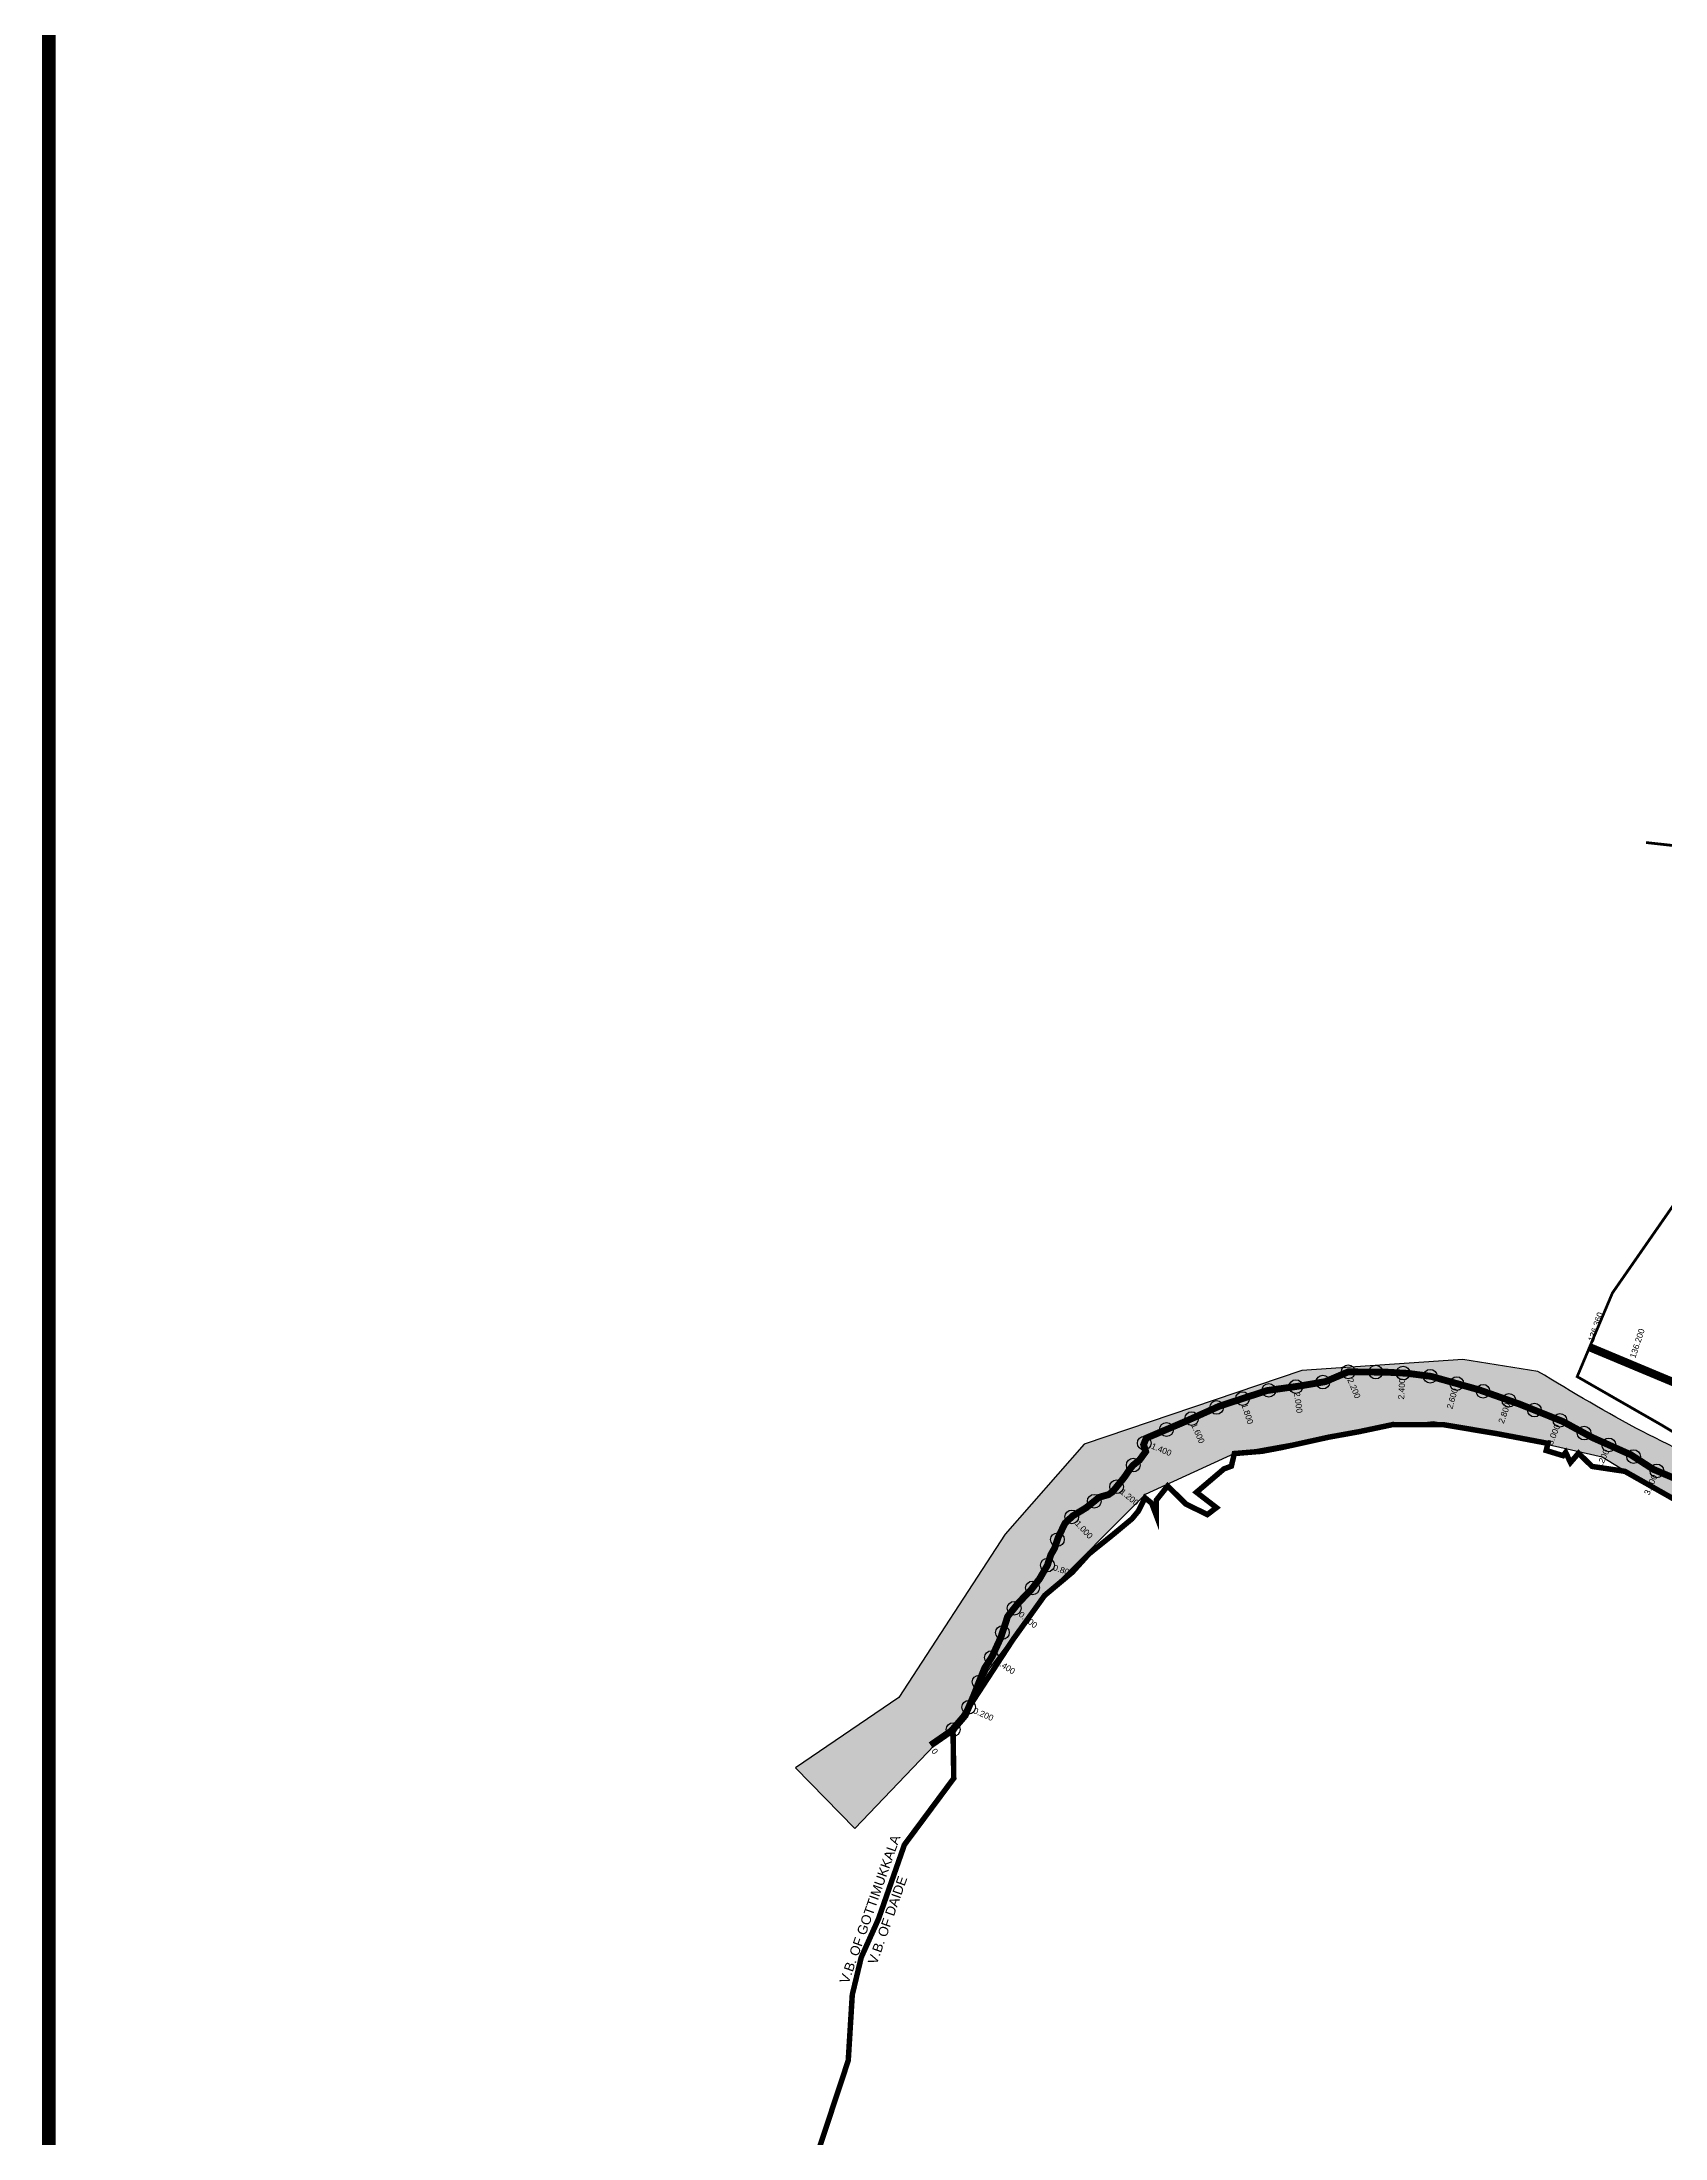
# Model space of a CAD drawing. Header units: millimetres. Extents: x 345922 to 402103, y 1833175 to 1858598.
# Drawn here: x 345922 to 351844, y 1840838 to 1848486 of the extents above; entities that cross this region are included whole.
import ezdxf
from ezdxf.enums import TextEntityAlignment as Align

# ---------------------------------------------------------------- set-up
doc = ezdxf.new("R2010")
doc.units = ezdxf.units.MM
doc.header["$PDMODE"] = 32
doc.header["$PDSIZE"] = 50
doc.linetypes.add('JIS_02_1.0', pattern=[2, 1, -1])
for name, color, linetype in [('BND', 160, 'Continuous'), ('FRL', 3, 'Continuous'), ('points', 161, 'Continuous'), ('ROADS', 10, 'Continuous'), ('STREAM111', 4, 'Continuous'), ('TEXT', 7, 'Continuous')]:
    doc.layers.add(name, color=color, linetype=linetype)
doc.styles.add('FONT1', font='Arial')
doc.styles.get("Standard").update_dxf_attribs({"font": 'arial.ttf'})

msp = doc.modelspace()

# ---------------------------------------------------------------- hatches: boundary and pattern name
at = {"layer": 'STREAM111'}
h = msp.add_hatch(dxfattribs=at)
h.set_pattern_fill('DASH,_O', color=4, scale=20, angle=45)
h.set_pattern_definition([(45, (0, 0), (7e-15, 89.8025612), [63.5, -63.5])])
edge = h.paths.add_edge_path()
edge.add_line((360312.4, 1845904.9), (360480.1, 1845907.5))
edge.add_line((360480.1, 1845907.5), (360557.2, 1845894.3))
edge.add_line((360557.2, 1845894.3), (360821, 1845809.2))
edge.add_line((360821, 1845809.2), (361124.9, 1845679.8))
edge.add_line((361124.9, 1845679.8), (361436.3, 1845577.4))
edge.add_line((361436.3, 1845577.4), (361695, 1845540.3))
edge.add_line((361695, 1845540.3), (361829.6, 1845532.7))
edge.add_line((361829.6, 1845532.7), (362216, 1845547.5))
edge.add_line((362216, 1845547.5), (362300.6, 1845547))
edge.add_line((362300.6, 1845547), (362320.4, 1845505.3))
edge.add_line((362320.4, 1845505.3), (362339.3, 1845504.7))
edge.add_line((362339.3, 1845504.7), (362352.2, 1845518.6))
edge.add_line((362352.2, 1845518.6), (362450.3, 1845520.1))
edge.add_line((362450.3, 1845520.1), (362712.6, 1845397.4))
edge.add_line((362712.6, 1845397.4), (363038.7, 1845362.4))
edge.add_line((363038.7, 1845362.4), (363526.7, 1845388.4))
edge.add_line((363526.7, 1845388.4), (364040.3, 1845531.1))
edge.add_line((364040.3, 1845531.1), (364255.8, 1845521))
edge.add_line((364255.8, 1845521), (364342.1, 1845671))
edge.add_line((364342.1, 1845671), (365004.6, 1846711.3))
edge.add_line((365004.6, 1846711.3), (365605.4, 1847420.4))
edge.add_line((365605.4, 1847420.4), (365918.3, 1847841.6))
edge.add_line((365918.3, 1847841.6), (365878.7, 1848090.8))
edge.add_line((365878.7, 1848090.8), (365924, 1848305))
edge.add_line((365924, 1848305), (366156.5, 1848619.5))
edge.add_line((366156.5, 1848619.5), (366280.2, 1848725.3))
edge.add_line((366280.2, 1848725.3), (366437.8, 1848794.5))
edge.add_line((366437.8, 1848794.5), (366629.9, 1848860.6))
edge.add_line((366629.9, 1848860.6), (366661.1, 1848902.5))
edge.add_line((366661.1, 1848902.5), (366851.1, 1849031))
edge.add_line((366851.1, 1849031), (367076, 1849132))
edge.add_line((367076, 1849132), (367572, 1849263.5))
edge.add_line((367572, 1849263.5), (367784.8, 1849294.3))
edge.add_line((367784.8, 1849294.3), (368319.3, 1849535.4))
edge.add_line((368319.3, 1849535.4), (368559.9, 1849652.3))
edge.add_line((368559.9, 1849652.3), (368808.4, 1849776.7))
edge.add_line((368808.4, 1849776.7), (369389.2, 1850008.7))
edge.add_line((369389.2, 1850008.7), (369588.7, 1850036.9))
edge.add_line((369588.7, 1850036.9), (369888.9, 1850054.2))
edge.add_line((369888.9, 1850054.2), (370056.2, 1850015.8))
edge.add_line((370056.2, 1850015.8), (370500.8, 1849986.4))
edge.add_line((370500.8, 1849986.4), (370760.6, 1849858.5))
edge.add_line((370760.6, 1849858.5), (370998.4, 1849726.3))
edge.add_line((370998.4, 1849726.3), (371143.5, 1849582))
edge.add_line((371143.5, 1849582), (371265.2, 1849377))
edge.add_line((371265.2, 1849377), (371303, 1849010.8))
edge.add_line((371303, 1849010.8), (371440.3, 1848548.1))
edge.add_line((371440.3, 1848548.1), (371518.2, 1848014))
edge.add_line((371518.2, 1848014), (371609.4, 1847658))
edge.add_line((371609.4, 1847658), (371832.6, 1847472.2))
edge.add_line((371832.6, 1847472.2), (372158.3, 1847071.2))
edge.add_line((372158.3, 1847071.2), (372338.4, 1846857.5))
edge.add_line((372338.4, 1846857.5), (372543.7, 1846547.9))
edge.add_line((372543.7, 1846547.9), (372690.6, 1846393.3))
edge.add_line((372690.6, 1846393.3), (373054, 1846066.4))
edge.add_line((373054, 1846066.4), (373259, 1845909.1))
edge.add_line((373259, 1845909.1), (373481, 1845784.8))
edge.add_line((373481, 1845784.8), (373756.3, 1845640.9))
edge.add_line((373756.3, 1845640.9), (373996.6, 1845568.4))
edge.add_line((373996.6, 1845568.4), (374200, 1845585.5))
edge.add_line((374200, 1845585.5), (374487.4, 1845634.4))
edge.add_line((374487.4, 1845634.4), (374726.7, 1845715.3))
edge.add_line((374726.7, 1845715.3), (375064.6, 1845862.9))
edge.add_line((375064.6, 1845862.9), (375537.5, 1845990.1))
edge.add_line((375537.5, 1845990.1), (375905.4, 1846141.8))
edge.add_line((375905.4, 1846141.8), (375577, 1846618.8))
edge.add_line((375577, 1846618.8), (375526.7, 1846545.7))
edge.add_line((375526.7, 1846545.7), (375428.1, 1846321.7))
edge.add_line((375428.1, 1846321.7), (375393.9, 1846260.6))
edge.add_line((375393.9, 1846260.6), (375319.8, 1846223.6))
edge.add_line((375319.8, 1846223.6), (375200.2, 1846158.1))
edge.add_line((375200.2, 1846158.1), (374896.2, 1846028.1))
edge.add_line((374896.2, 1846028.1), (374775.1, 1845992.5))
edge.add_line((374775.1, 1845992.5), (374659.8, 1845954.1))
edge.add_line((374659.8, 1845954.1), (374468.6, 1845908.4))
edge.add_line((374468.6, 1845908.4), (374304.7, 1845888.5))
edge.add_line((374304.7, 1845888.5), (374162.3, 1845877.1))
edge.add_line((374162.3, 1845877.1), (373881.3, 1845912.8))
edge.add_line((373881.3, 1845912.8), (373777.3, 1845949.8))
edge.add_line((373777.3, 1845949.8), (373681.8, 1846023.8))
edge.add_line((373681.8, 1846023.8), (373544.8, 1846193.8))
edge.add_line((373544.8, 1846193.8), (373472.2, 1846297.7))
edge.add_line((373472.2, 1846297.7), (373393.8, 1846394.5))
edge.add_line((373393.8, 1846394.5), (373284.1, 1846492.6))
edge.add_line((373284.1, 1846492.6), (373009.7, 1846804.4))
edge.add_line((373009.7, 1846804.4), (372901.1, 1846958.2))
edge.add_line((372901.1, 1846958.2), (372766.8, 1847192.8))
edge.add_line((372766.8, 1847192.8), (372656.1, 1847372.7))
edge.add_line((372656.1, 1847372.7), (372613, 1847438))
edge.add_line((372613, 1847438), (372539.3, 1847503.3))
edge.add_line((372539.3, 1847503.3), (372387.6, 1847604.7))
edge.add_line((372387.6, 1847604.7), (372217.7, 1847744.1))
edge.add_line((372217.7, 1847744.1), (372034, 1847883.4))
edge.add_line((372034, 1847883.4), (371929.6, 1847980.7))
edge.add_line((371929.6, 1847980.7), (371828.7, 1848173.2))
edge.add_line((371828.7, 1848173.2), (371715.3, 1848396.9))
edge.add_line((371715.3, 1848396.9), (371643.8, 1848678.5))
edge.add_line((371643.8, 1848678.5), (371591.1, 1848840))
edge.add_line((371591.1, 1848840), (371456.5, 1849263.5))
edge.add_line((371456.5, 1849263.5), (371414.2, 1849498.9))
edge.add_line((371414.2, 1849498.9), (371312, 1849769.7))
edge.add_line((371312, 1849769.7), (371239, 1849918.9))
edge.add_line((371239, 1849918.9), (371024.5, 1850114.1))
edge.add_line((371024.5, 1850114.1), (370792.3, 1850318.7))
edge.add_line((370792.3, 1850318.7), (370617, 1850424.1))
edge.add_line((370617, 1850424.1), (370453.2, 1850451.6))
edge.add_line((370453.2, 1850451.6), (370045.9, 1850438.7))
edge.add_line((370045.9, 1850438.7), (369901.1, 1850435.9))
edge.add_line((369901.1, 1850435.9), (369863.2, 1850432))
edge.add_line((369863.2, 1850432), (369636.1, 1850417.2))
edge.add_line((369636.1, 1850417.2), (369473.7, 1850396.9))
edge.add_line((369473.7, 1850396.9), (369263.9, 1850383.4))
edge.add_line((369263.9, 1850383.4), (369125.1, 1850352.9))
edge.add_line((369125.1, 1850352.9), (368996.5, 1850292.1))
edge.add_line((368996.5, 1850292.1), (368861.2, 1850204.2))
edge.add_line((368861.2, 1850204.2), (368671.7, 1850102.8))
edge.add_line((368671.7, 1850102.8), (368448.3, 1850018.3))
edge.add_line((368448.3, 1850018.3), (368272.4, 1849913.5))
edge.add_line((368272.4, 1849913.5), (368004.2, 1849827.1))
edge.add_line((368004.2, 1849827.1), (367788.8, 1849714.8))
edge.add_line((367788.8, 1849714.8), (367519.3, 1849605.2))
edge.add_line((367519.3, 1849605.2), (367186.6, 1849449))
edge.add_line((367186.6, 1849449), (366786.7, 1849232))
edge.add_line((366786.7, 1849232), (366520.6, 1849095.8))
edge.add_line((366520.6, 1849095.8), (366203.8, 1848968.1))
edge.add_line((366203.8, 1848968.1), (366030.8, 1848868.4))
edge.add_line((366030.8, 1848868.4), (365841.2, 1848735.4))
edge.add_line((365841.2, 1848735.4), (365673, 1848657.9))
edge.add_arc((365678.8, 1848638.8), 20, 106.84736, 172.13367)
edge.add_arc((366210.4, 1848161.8), 730.8, 138.97433, 154.11465)
edge.add_line((365552.9, 1848480.9), (365495.4, 1848364.8))
edge.add_arc((365995.6, 1848175.1), 535, 159.23736, 179.53822)
edge.add_line((365460.7, 1848179.4), (365365.8, 1848042.3))
edge.add_line((365365.8, 1848042.3), (365228.7, 1847989.9))
edge.add_line((365228.7, 1847989.9), (365128.7, 1847897.9))
edge.add_line((365128.7, 1847897.9), (364872.5, 1847479.8))
edge.add_spline(control_points=[(364872.5, 1847479.8), (364751.5, 1847238.1), (364508.2, 1846751.8), (364198.4, 1846147.9), (363744.8, 1845891.7), (363315.2, 1845910.5), (362809.7, 1845812), (362342.9, 1846131.5), (361754.6, 1846130), (361221.5, 1846087.1), (360745.8, 1846143.6), (360403.7, 1846216.2), (360146.2, 1846435.8), (359817, 1846535.7), (359424, 1846595.5), (359070.8, 1846351.3), (358733.8, 1846232.3), (358457.7, 1845994.9), (358118.2, 1845832.2), (357705.8, 1845724.4), (357317.7, 1845758.8), (357023.9, 1845510.6), (356849.3, 1845128.2), (356580, 1844792.4), (356446, 1844297.4), (356030.9, 1843955.3), (355574.1, 1843591.3), (355217, 1843272.9), (354944.6, 1842979.2), (354741.7, 1842776.2), (354523.6, 1842634), (354411.3, 1842454.7), (354037.5, 1842257.1), (353652.6, 1842879.1), (352957.2, 1842601.1), (352440.3, 1843123.6), (351871, 1843339), (351505.9, 1843559), (351379.9, 1843635)], knot_values=[0, 0, 0, 0, 816.927526, 1643.761803, 1962.087642, 2311.263035, 2917.580945, 3432.028985, 3904.205199, 4642.49363, 5040.443251, 5342.292141, 5671.412453, 6026.576286, 6370.093912, 6811.380667, 7250.662048, 7436.99095, 7895.132819, 8364.635402, 8711.468131, 9007.199942, 9440.815909, 9972.938838, 10276.359737, 10947.391125, 11503.408839, 12052.094683, 12374.742608, 12705.71871, 12912.047162, 13143.644243, 13334.200632, 14061.252952, 14648.51574, 15221.119517, 16056.071013, 16495.766696, 16495.766696, 16495.766696, 16495.766696], degree=3, periodic=0)
edge.add_line((351379.9, 1843635), (351106.5, 1843677.9))
edge.add_line((351106.5, 1843677.9), (350518.1, 1843637.9))
edge.add_line((350518.1, 1843637.9), (349724.7, 1843369))
edge.add_line((349724.7, 1843369), (349436.5, 1843040.9))
edge.add_line((349436.5, 1843040.9), (349048.2, 1842444.9))
edge.add_line((349048.2, 1842444.9), (348671.9, 1842188.8))
edge.add_line((348671.9, 1842188.8), (348888.3, 1841967.1))
edge.add_line((348888.3, 1841967.1), (349205.6, 1842299.6))
edge.add_line((349205.6, 1842299.6), (349306, 1842415.8))
edge.add_line((349306, 1842415.8), (349375, 1842547))
edge.add_line((349375, 1842547), (349580.2, 1842817.4))
edge.add_line((349580.2, 1842817.4), (349946.5, 1843185.7))
edge.add_line((349946.5, 1843185.7), (350272.4, 1843335.3))
edge.add_line((350272.4, 1843335.3), (350789.1, 1843428))
edge.add_line((350789.1, 1843428), (350998.9, 1843450.7))
edge.add_line((350998.9, 1843450.7), (351278.4, 1843398.7))
edge.add_line((351278.4, 1843398.7), (351614, 1843322.1))
edge.add_line((351614, 1843322.1), (352008.9, 1843081.7))
edge.add_line((352008.9, 1843081.7), (352174.8, 1842941.3))
edge.add_line((352174.8, 1842941.3), (352417, 1842669.9))
edge.add_line((352417, 1842669.9), (353146.2, 1842474.1))
edge.add_line((353146.2, 1842474.1), (353409.4, 1842271.6))
edge.add_line((353409.4, 1842271.6), (354057, 1842133))
edge.add_line((354057, 1842133), (354305.9, 1842172.8))
edge.add_line((354305.9, 1842172.8), (354684.2, 1842415.5))
edge.add_line((354684.2, 1842415.5), (355191.1, 1842879.5))
edge.add_line((355191.1, 1842879.5), (355737, 1843173.6))
edge.add_line((355737, 1843173.6), (356070, 1843283.5))
edge.add_line((356070, 1843283.5), (356311.5, 1843442.1))
edge.add_line((356311.5, 1843442.1), (356569.1, 1843861.7))
edge.add_line((356569.1, 1843861.7), (356851.2, 1844266.5))
edge.add_line((356851.2, 1844266.5), (357016.9, 1844488.8))
edge.add_line((357016.9, 1844488.8), (357044.6, 1844633.6))
edge.add_line((357044.6, 1844633.6), (357119.9, 1844730.1))
edge.add_line((357119.9, 1844730.1), (357281.4, 1844886.2))
edge.add_line((357281.4, 1844886.2), (357507.2, 1845123.6))
edge.add_line((357507.2, 1845123.6), (357846, 1845373.9))
edge.add_line((357846, 1845373.9), (358539.6, 1845695.9))
edge.add_line((358539.6, 1845695.9), (358987.5, 1845842.6))
edge.add_line((358987.5, 1845842.6), (359498.8, 1845883.5))
edge.add_line((359498.8, 1845883.5), (360096, 1845862))
edge.add_line((360096, 1845862), (360175.6, 1845873.5))
edge.add_line((360175.6, 1845873.5), (360312.4, 1845904.9))

# ---------------------------------------------------------------- linework, layer by layer
at = {"layer": 'BND', "linetype": 'JIS_02_1.0', "lineweight": 30, "ltscale": 50}
for points, const_width in [([(351774.2, 1845564.6), (351889.8, 1845551.8)], 10), ([(352956.2, 1842768.9), (351824.1, 1843443.3), (351523.2, 1843615.9), (351651.7, 1843921.1), (352011.8, 1844439.4)], 10), ([(348733.4, 1840726.2), (348785, 1840882.2), (348831.1, 1841021.8), (348863.8, 1841120.6), (348874, 1841286.6), (348878.5, 1841360.4), (348911.2, 1841497), (348974.4, 1841637.8), (349021.8, 1841773.7), (349068.7, 1841907.9), (349161.3, 1842032.6), (349248.8, 1842150.5), (349246.2, 1842321.1), (349246.2, 1842321.1), (349464.4, 1842656), (349580.2, 1842817.4), (349681, 1842901.8), (349742.1, 1842969.2), (349829.1, 1843039.1), (349898.9, 1843097.1), (349922.5, 1843125.7), (349946.5, 1843173.9), (349970.9, 1843153.9), (349987.4, 1843110.1), (349987.7, 1843165.1), (350029.1, 1843217.2), (350096, 1843150.7), (350174, 1843112.7), (350207.1, 1843137.9), (350134.2, 1843194), (350234.3, 1843279.1), (350261.6, 1843289.4), (350272.4, 1843335.3), (350373.4, 1843343.6), (350444.7, 1843357), (350615.7, 1843394.8), (350727.7, 1843415.1), (350850.4, 1843441), (351036.4, 1843440.4), (351229.5, 1843408), (351416.6, 1843372.4), (351410.2, 1843346.4), (351471.4, 1843327.6), (351481, 1843339.3), (351498.8, 1843302.7), (351528.2, 1843336.6), (351577.3, 1843288.3), (351697.1, 1843270.4), (351938.2, 1843133.9)], 20)]:
    msp.add_lwpolyline(points, dxfattribs=dict(at, const_width=const_width))
at = {"layer": 'FRL', "color": 84, "const_width": 30}
msp.add_lwpolyline([(351936.2, 1843569.6), (351568.5, 1843723.3)], dxfattribs=at)
at = {"layer": 'FRL', "color": 84}
for points in [[(351936.2, 1843569.6, 30, 30, 0), (351568.5, 1843723.3, 0, 0, 0)], [(349164.5, 1842271.1, 25, 25, 0), (349246.7, 1842328.1, 25, 25, 0), (349290.4, 1842379.6, 25, 25, 0), (349321.6, 1842452, 25, 25, 0), (349342.5, 1842505, 25, 25, 0), (349361.5, 1842552.4, 25, 25, 0), (349388.6, 1842594.5, 25, 25, 0), (349420.1, 1842663.3, 25, 25, 0), (349445.4, 1842740.9, 25, 25, 0), (349486.6, 1842792.6, 25, 25, 0), (349529.3, 1842836.1, 25, 25, 0), (349561.4, 1842877.6, 25, 25, 0), (349590.4, 1842927.5, 25, 25, 0), (349603.3, 1842966.7, 25, 25, 0), (349616.9, 1842990.3, 25, 25, 0), (349629.3, 1843028.1, 25, 25, 0), (349654.7, 1843081.3, 25, 25, 0), (349683.1, 1843107.9, 25, 25, 0), (349731.8, 1843137.5, 25, 25, 0), (349779.2, 1843175.6, 25, 25, 0), (349813.6, 1843185.5, 25, 25, 0), (349828.2, 1843195.8, 25, 25, 0), (349870.2, 1843247.6, 25, 25, 0), (349889.6, 1843275.9, 25, 25, 0), (349902, 1843291.9, 25, 25, 0), (349926.2, 1843311.2, 25, 25, 0), (349949, 1843342.3, 25, 25, 0), (349941.4, 1843367.8, 25, 25, 0), (349950.9, 1843391.4, 25, 25, 0), (350090.7, 1843451, 25, 25, 0), (350218.2, 1843508.3, 25, 25, 0), (350392.3, 1843565.2, 25, 25, 0), (350511.5, 1843581.8, 25, 25, 0), (350604.3, 1843597.7, 25, 25, 0), (350688.2, 1843633.4, 25, 25, 0), (350829.2, 1843632.1, 25, 25, 0), (350904.2, 1843627.9, 25, 25, 0), (350990.1, 1843616.9, 25, 25, 0), (351165.8, 1843567.6, 25, 25, 0), (351312.1, 1843515.9, 25, 25, 0), (351470.9, 1843452.2, 25, 25, 0), (351576, 1843394.8, 25, 25, 0), (351717.9, 1843331.3, 25, 25, 0), (351801.2, 1843277.6, 25, 25, 0), (351962.1, 1843209.4, 25, 25, 0)]]:
    msp.add_lwpolyline(points, format="xyseb", dxfattribs=at)
at = {"layer": 'points'}
for p in [(350595.5, 1843596.2), (350688.1, 1843633.4), (350788.1, 1843632.5), (350888, 1843628.8), (350987.3, 1843617.2), (351083.6, 1843590.7), (350302.5, 1843535.8), (350397.8, 1843565.9), (350496.9, 1843579.7), (351179.6, 1843562.7), (351273.9, 1843529.4), (350116.7, 1843462.7), (350207.9, 1843503.6), (351367.3, 1843493.7), (351460.1, 1843456.5), (349943.6, 1843373.3), (350024.9, 1843423), (351548.5, 1843409.8), (351638.6, 1843366.8), (349903.7, 1843293.2), (351729, 1843324.1), (349842.9, 1843213.9), (351814.2, 1843272.1), (349761.2, 1843161.2), (349679.3, 1843104.3), (349627, 1843021.1), (349590.7, 1842928.4), (349536.1, 1842844.9), (349469.2, 1842770.7), (349426.3, 1842682.1), (349386.1, 1842590.7), (349341.3, 1842501.8), (349303.2, 1842409.4), (349246.6, 1842328.1)]:
    msp.add_point(p, dxfattribs=at)
at = {"layer": 'ROADS', "color": 0, "const_width": 50}
msp.add_lwpolyline([(345947.2, 1858572.7), (402077.7, 1858572.7), (402077.7, 1833200.1), (345947.2, 1833200.1)], close=True, dxfattribs=at)
at = {"layer": 'STREAM111', "color": 4}
for points in [[(351379.9, 1843635), (351106.5, 1843677.9), (350518.1, 1843637.9), (349724.7, 1843369), (349436.5, 1843040.9), (349048.2, 1842444.9), (348671.9, 1842188.8)], [(352008.9, 1843081.7), (351614, 1843322.1), (351278.4, 1843398.7), (350998.9, 1843450.7), (350789.1, 1843428), (350272.4, 1843335.3), (349946.5, 1843185.7), (349580.2, 1842817.4), (349375, 1842547), (349306, 1842415.8), (349205.6, 1842299.6), (348888.3, 1841967.1)]]:
    msp.add_lwpolyline(points, dxfattribs=at)
at = {"layer": 'STREAM111'}
msp.add_lwpolyline([(348671.9, 1842188.8), (348888.3, 1841967.1)], dxfattribs=at)
at = {"layer": 'STREAM111', "color": 4}
msp.add_spline([(364872.5, 1847479.8), (364505.7, 1846749.9), (364031.1, 1846072.8), (363749.1, 1845925.2), (363401.1, 1845896.3), (362794.8, 1845893.6), (362317.7, 1846086), (361847.1, 1846125.5), (361109, 1846109.7), (360713.6, 1846154.4), (360423.1, 1846236.3), (360143.6, 1846410.2), (359808.8, 1846528.7), (359466.1, 1846552.4), (359064.2, 1846370.3), (358672.8, 1846170.9), (358524.2, 1846058.4), (358117.4, 1845847.8), (357659.2, 1845745.2), (357314.1, 1845711.4), (357077.6, 1845533.7), (356848.6, 1845165.6), (356573.2, 1844710.2), (356461.5, 1844428.1), (356004.9, 1843936.4), (355574.2, 1843584.7), (355168.6, 1843215.2), (354945, 1842982.5), (354702.6, 1842757.2), (354541, 1842628.9), (354385.4, 1842457.4), (354214.8, 1842372.5), (353571.5, 1842711.4), (352984.3, 1842720.6), (352496.8, 1843021), (351761.1, 1843415.7), (351379.9, 1843635)], degree=3, dxfattribs=at)

# ---------------------------------------------------------------- texts
at = {"layer": 'points', "color": 1, "style": 'FONT1'}
for s, p in [('136.360', (351583.2, 1843741.1)), ('136.200', (351735.2, 1843681.3))]:
    msp.add_text(s, height=22, rotation=71.68605, dxfattribs=at).set_placement(p)
at = {"layer": 'points', "color": 1}
for s, rotation, p in [('2.000', 277.92609, (350500.4, 1843559.2)), ('2.200', 293.06985, (350694, 1843608.7)), ('1.800', 288.10438, (350308.3, 1843516.7)), ('1.600', 294.17212, (350124, 1843444.1)), ('1.400', 338.03063, (349970.8, 1843364.4)), ('1.200', 320.93178, (349860.3, 1843200.2)), ('1.000', 313.07267, (349697.7, 1843085.4)), ('0.800', 341.75902, (349612.5, 1842920.6)), ('0.600', 321.43214, (349489.8, 1842752.7)), ('0.400', 327.16257, (349405.1, 1842579.4)), ('0.200', 336.63059, (349321.6, 1842399.2)), ('0', 304.77737, (349174.6, 1842255.9))]:
    msp.add_text(s, height=22, rotation=rotation, dxfattribs=at).set_placement(p, align=Align.MIDDLE_LEFT)
for s, rotation, p in [('2.400', 86.82383, (350884.9, 1843609.4)), ('2.600', 74.34291, (351077.9, 1843572.9)), ('2.800', 70.5301, (351270.2, 1843519)), ('3.000', 68.12223, (351451.7, 1843440.1)), ('3.200', 65.87559, (351630.7, 1843348.7)), ('3.400', 67.0098, (351806.1, 1843256.8))]:
    msp.add_text(s, height=22, rotation=rotation, dxfattribs=at).set_placement(p, align=Align.MIDDLE_RIGHT)
at = {"layer": 'TEXT', "color": 6}
for s, p in [('V.B. OF GOTTIMUKKALA', (348864.2, 1841398.1)), ('V.B. OF DAIDE', (348967.4, 1841468.1))]:
    msp.add_text(s, height=35, rotation=70.50599, dxfattribs=at).set_placement(p)

doc.saveas('drawing.dxf')
